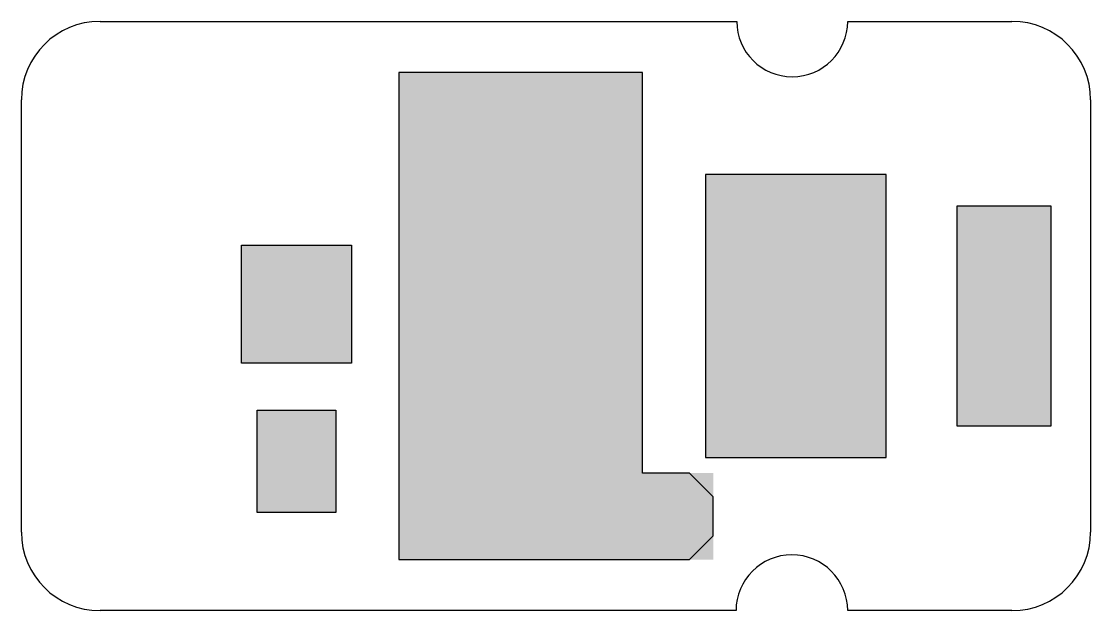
# Model space of a CAD drawing. Extents: x 23.4 to 57.9, y 5.7 to 24.8.
import ezdxf

# ---------------------------------------------------------------- set-up
doc = ezdxf.new("R2010")
doc.units = 0
doc.layers.add('20', color=7, linetype='CONTINUOUS')
doc.layers.add('40', color=175, linetype='CONTINUOUS')

# ---------------------------------------------------------------- blocks, each defined once
blk = doc.blocks.new('RECT')
blk.add_solid([(-0.5, -0.5), (0.5, -0.5), (-0.5, 0.5), (0.5, 0.5)])

msp = doc.modelspace()

# ---------------------------------------------------------------- linework, layer by layer
at = {"layer": '20'}
for p, q in [((25.908, 24.765), (46.482, 24.765)), ((50.0634, 24.765), (55.372, 24.765)), ((23.368, 8.255), (23.368, 22.225)), ((57.912, 22.225), (57.912, 8.255)), ((46.4566, 5.715), (25.908, 5.715)), ((55.372, 5.715), (50.0634, 5.715))]:
    msp.add_line(p, q, dxfattribs=at)
for centre, radius, start, end in [((25.908, 22.225), 2.54, 90, 180), ((48.2727, 24.765), 1.7907, 180, 0), ((55.372, 22.225), 2.54, 0, 90), ((25.908, 8.255), 2.54, 180, 270), ((55.372, 8.255), 2.54, 270, 0), ((48.26, 5.715), 1.8034, 0, 180)]:
    msp.add_arc(centre, radius, start, end, dxfattribs=at)
at = {"layer": '40'}
for p, q in [((43.434, 23.114), (35.56, 23.114)), ((35.56, 23.114), (35.56, 7.366)), ((43.434, 10.16), (43.434, 23.114)), ((51.308, 19.812), (45.466, 19.812)), ((45.466, 19.812), (45.466, 10.668)), ((51.308, 10.668), (51.308, 19.812)), ((56.642, 18.796), (53.594, 18.796)), ((53.594, 18.796), (53.594, 11.684)), ((56.642, 11.684), (56.642, 18.796)), ((30.48, 17.526), (34.036, 17.526)), ((30.48, 13.716), (30.48, 17.526)), ((34.036, 17.526), (34.036, 13.716)), ((34.036, 13.716), (30.48, 13.716)), ((30.988, 12.192), (33.528, 12.192)), ((30.988, 8.89), (30.988, 12.192)), ((33.528, 12.192), (33.528, 8.89)), ((53.594, 11.684), (56.642, 11.684)), ((45.466, 10.668), (51.308, 10.668)), ((44.958, 10.16), (43.434, 10.16)), ((45.72, 9.398), (44.958, 10.16)), ((45.72, 8.128), (45.72, 9.398)), ((33.528, 8.89), (30.988, 8.89)), ((44.958, 7.366), (45.72, 8.128)), ((35.56, 7.366), (44.958, 7.366))]:
    msp.add_line(p, q, dxfattribs=at)

# ---------------------------------------------------------------- block references
for p, xscale, yscale in [((39.497, 15.24), 7.874, 15.748), ((48.387, 15.24), 5.842, 9.144), ((55.118, 15.24), 3.048, 7.112), ((32.258, 15.621), 3.556, 3.81), ((32.258, 10.541), 2.54, 3.302), ((44.577, 8.763), 2.286, 2.794)]:
    msp.add_blockref('RECT', p, dxfattribs=dict(at, xscale=xscale, yscale=yscale))

doc.saveas('drawing.dxf')
